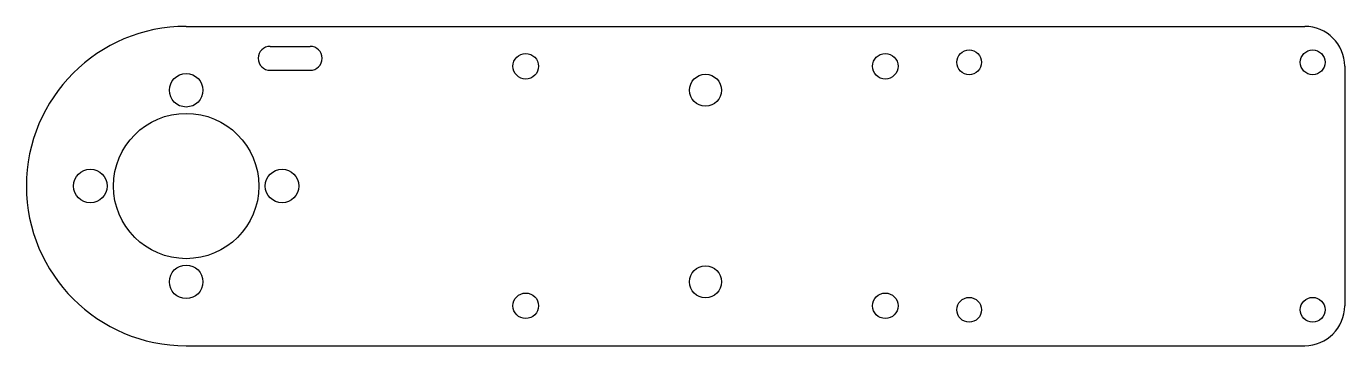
# Model space of a CAD drawing. Header units: millimetres. Extents: x 28 to 193, y 45 to 85.
import ezdxf

# ---------------------------------------------------------------- set-up
doc = ezdxf.new("R2010")
doc.units = ezdxf.units.MM

msp = doc.modelspace()

# ---------------------------------------------------------------- linework, layer by layer
at = {"color": 7, "linetype": 'Continuous', "lineweight": 25}
for p, q in [((48.4, 85.13), (188.4, 85.13)), ((58.91, 82.63), (63.91, 82.63)), ((58.91, 79.63), (63.91, 79.63)), ((193.4, 80.13), (193.4, 50.13)), ((48.4, 45.13), (188.4, 45.13))]:
    msp.add_line(p, q, dxfattribs=at)
for centre, radius in [((90.9, 80.13), 1.6), ((135.9, 80.13), 1.6), ((146.4, 80.63), 1.55), ((189.4, 80.63), 1.55), ((48.4, 77.13), 2.1), ((113.4, 77.13), 2), ((48.4, 65.13), 9.1), ((36.4, 65.13), 2.1), ((60.4, 65.13), 2.1), ((48.4, 53.13), 2.1), ((113.4, 53.13), 2), ((90.9, 50.13), 1.6), ((135.9, 50.13), 1.6), ((146.4, 49.63), 1.55), ((189.4, 49.63), 1.55)]:
    msp.add_circle(centre, radius, dxfattribs=at)
for centre, radius, start, end in [((48.4, 65.13), 20, 90, 270), ((188.4, 80.13), 5, 0, 90), ((58.91, 81.13), 1.5, 90, 270), ((63.91, 81.13), 1.5, 270, 90), ((188.4, 50.13), 5, 270, 0)]:
    msp.add_arc(centre, radius, start, end, dxfattribs=at)

doc.saveas('drawing.dxf')
